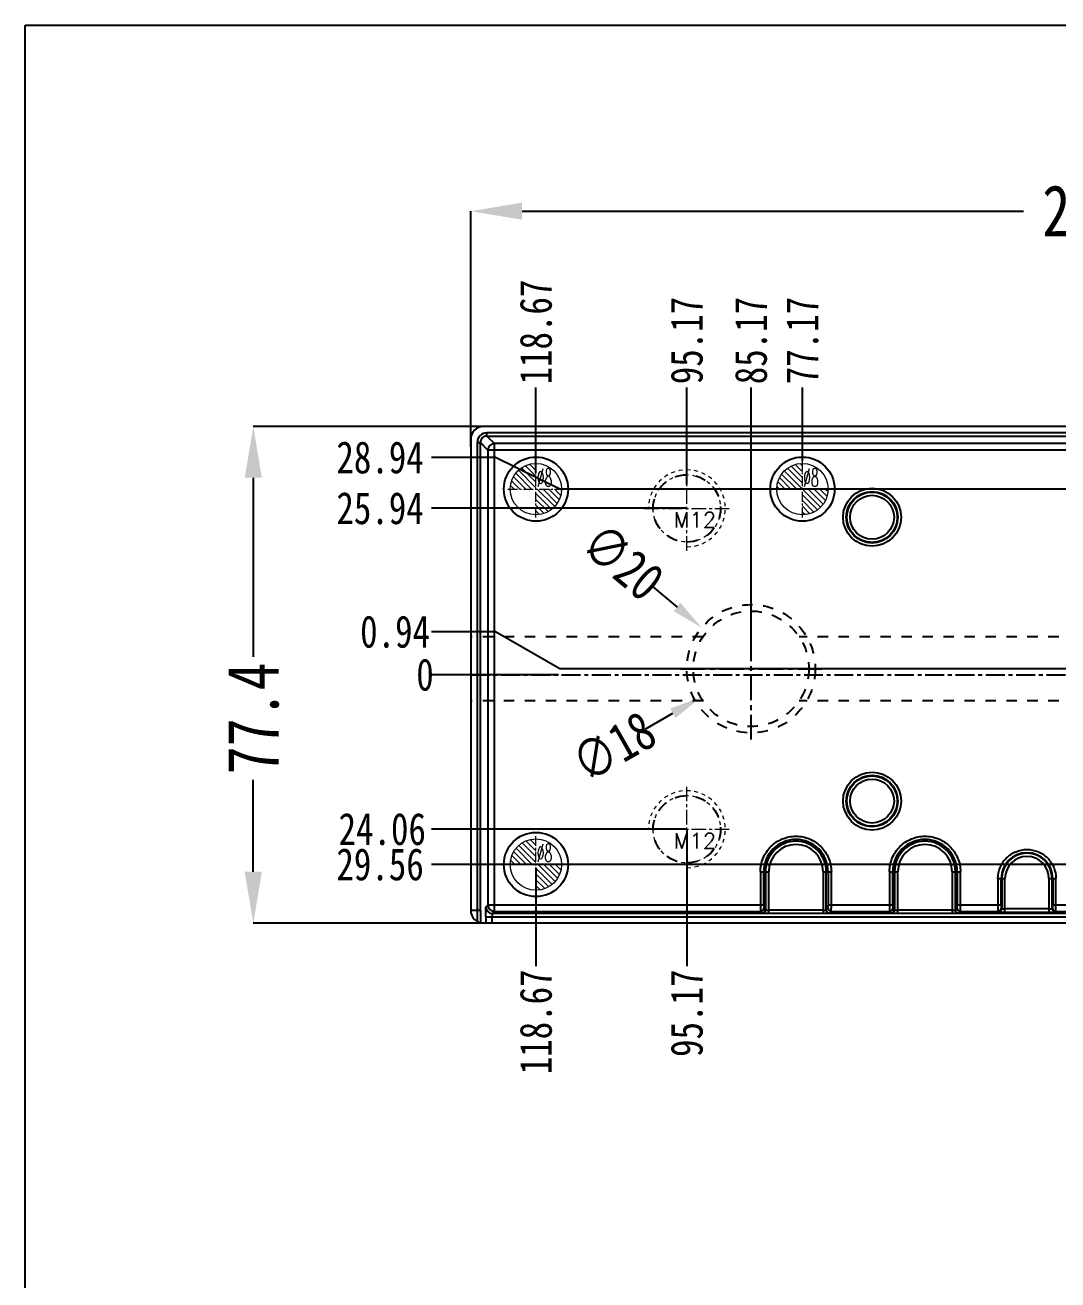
# Model space of a CAD drawing. Header units: millimetres. Extents: x 1803 to 4269, y -6912 to 1836.
# Drawn here: x 2626.6 to 2787.4, y -2735.6 to -2540.1 of the extents above; entities that cross this region are included whole.
import ezdxf
from ezdxf.enums import TextEntityAlignment as Align

# ---------------------------------------------------------------- set-up
doc = ezdxf.new("R2010")
doc.units = ezdxf.units.MM
doc.header["$LTSCALE"] = 16.335
doc.header["$PDMODE"] = 3
doc.header["$PDSIZE"] = 0.3125
doc.linetypes.add('CENTER', pattern=[0.6, 0.375, -0.075, 0.075, -0.075])
doc.linetypes.add('HIDDEN', pattern=[0.2, 0.1, -0.1])
doc.layers.get('0').update_dxf_attribs({"linetype": 'CONTINUOUS'})
doc.layers.get('Defpoints').update_dxf_attribs({"linetype": 'CONTINUOUS'})
doc.layers.add('CENTER', color=1, linetype='CENTER')
doc.layers.add('DEFAULT_2', color=8, linetype='HIDDEN')
doc.layers.add('epin', color=13, linetype='CONTINUOUS', lineweight=9)
doc.layers.add('screw', color=33, linetype='CONTINUOUS', lineweight=13)
doc.styles.get("Standard").update_dxf_attribs({"font": 'txt', "width": 0.8})
doc.styles.add('TXT', font='txt.shx', dxfattribs={"bigfont": 'gbcbig.shx'})
doc.styles.add('TXT05', font='txt.shx', dxfattribs={"width": 0.5, "bigfont": 'gbcbig.shx'})
doc.dimstyles.new('11', dxfattribs={"dimtxt": 8, "dimasz": 8, "dimexe": 0, "dimexo": 0, "dimgap": 0, "dimtad": 0, "dimdsep": 46, "dimtxsty": 'Standard', "dimcen": 0, "dimclrd": 4, "dimclre": 4, "dimclrt": 6, "dimazin": 0, "dimtp": 0.01, "dimtm": 0.01, "dimtfac": 1, "dimtofl": 0, "dimtmove": 0, "dimatfit": 3, "dimfxl": 0, "dimtolj": 1, "dimarcsym": 0})

# ---------------------------------------------------------------- blocks, each defined once
blk = doc.blocks.new('screw_m12_g')
at = {"layer": 'screw', "color": 1, "linetype": 'CENTER', "ltscale": 0.373186}
for p, q in [((0, -6.6), (0, 6.6)), ((-6.6, 0), (6.6, 0))]:
    blk.add_line(p, q, dxfattribs=at)
at = {"layer": 'screw', "color": 33, "linetype": 'HIDDEN', "ltscale": 0.373186}
blk.add_circle((0, 0), 5.25, dxfattribs=at)
at = {"layer": 'screw', "color": 92, "linetype": 'HIDDEN', "ltscale": 0.373186}
blk.add_arc((0, 0), 6, 270, 180, dxfattribs=at)
at = {"layer": 'screw', "color": 6, "style": 'TXT'}
blk.add_text('M12', height=2.4, dxfattribs=at).set_placement((-2.04, -3))
blk = doc.blocks.new('*D306')
at = {"color": 4, "lineweight": -2}
blk.add_line((2723.16, -2649.75), (2727.51, -2647.28), dxfattribs=at)
at = {"color": 4}
blk.add_solid([(2727.09, -2646.55), (2727.92, -2648), (2731.85, -2644.8)], dxfattribs=at)
at = {"layer": 'Defpoints', "color": 0}
for p in [(2747.5, -2635.9), (2731.85, -2644.8)]:
    blk.add_point(p, dxfattribs=at)
at = {"color": 6, "insert": (2718.29, -2652.52), "char_height": 6, "attachment_point": 5, "rotation": 29.639}
blk.add_mtext('\\A1;∅18', dxfattribs=at)
blk = doc.blocks.new('*D307')
at = {"color": 4, "lineweight": -2}
blk.add_line((2724.32, -2627.54), (2728.15, -2630.74), dxfattribs=at)
at = {"color": 4}
blk.add_solid([(2728.69, -2630.1), (2727.62, -2631.38), (2731.99, -2633.95)], dxfattribs=at)
at = {"layer": 'Defpoints', "color": 0}
for p in [(2731.99, -2633.95), (2747.35, -2646.76)]:
    blk.add_point(p, dxfattribs=at)
at = {"color": 6, "insert": (2719.71, -2623.7), "char_height": 6, "attachment_point": 5, "rotation": 320.1654}
blk.add_mtext('\\A1;∅20', dxfattribs=at)
blk = doc.blocks.new('epin_ejp_8')
at = {"layer": 'epin'}
h = blk.add_hatch(dxfattribs=at)
h.set_pattern_fill('_ANSI31', color=123, scale=0.2, angle=90, style=0)
h.set_pattern_definition([(135, (-2636.1445, 786.8366), (-0.4490128, -0.4490128), [])])
h.paths.add_polyline_path([(0, 4, 0.414214), (-4, 0), (0, 0)])
h.paths.add_polyline_path([(4, 0), (0, 0), (0, -4, 0.414214)])
at = {"layer": 'epin', "color": 1, "linetype": 'CENTER', "ltscale": 0.248791}
for p, q in [((0, -4.4), (0, 4.4)), ((-4.4, 0), (4.4, 0))]:
    blk.add_line(p, q, dxfattribs=at)
at = {"layer": 'epin'}
blk.add_circle((0, 0), 4, dxfattribs=at)
at = {"layer": 'epin', "color": 6, "style": 'TXT05', "width": 0.5}
blk.add_text('%%c8', height=2.8, dxfattribs=at).set_placement((1.33, 1.8), align=Align.MIDDLE)
blk = doc.blocks.new('*D308')
at = {"color": 4, "lineweight": -2}
for p, q in [((2696.02, -2605.77), (2696.02, -2569.05)), ((2704.02, -2569.05), (2782.08, -2569.05)), ((2945.66, -2569.05), (2814.08, -2569.05)), ((2953.66, -2607.14), (2953.66, -2569.05))]:
    blk.add_line(p, q, dxfattribs=at)
at = {"color": 4}
for points in [[(2704.02, -2567.72), (2704.02, -2570.38), (2696.02, -2569.05)], [(2945.66, -2567.72), (2945.66, -2570.38), (2953.66, -2569.05)]]:
    blk.add_solid(points, dxfattribs=at)
at = {"layer": 'Defpoints', "color": 0}
for p in [(2696.02, -2569.05), (2696.02, -2605.77), (2953.66, -2607.14)]:
    blk.add_point(p, dxfattribs=at)
at = {"color": 6, "insert": (2798.08, -2569.05), "char_height": 8, "attachment_point": 5}
blk.add_mtext('\\A1;257.65', dxfattribs=at)
blk = doc.blocks.new('*D309')
at = {"color": 4, "lineweight": -2}
for p, q in [((2704.78, -2602.59), (2662.16, -2602.59)), ((2662.16, -2610.59), (2662.16, -2638.48)), ((2662.16, -2671.99), (2662.16, -2657.68)), ((2702.94, -2679.99), (2662.16, -2679.99))]:
    blk.add_line(p, q, dxfattribs=at)
at = {"color": 4}
for points in [[(2660.82, -2610.59), (2663.49, -2610.59), (2662.16, -2602.59)], [(2660.82, -2671.99), (2663.49, -2671.99), (2662.16, -2679.99)]]:
    blk.add_solid(points, dxfattribs=at)
at = {"layer": 'Defpoints', "color": 0}
for p in [(2704.78, -2602.59), (2662.16, -2679.99), (2702.94, -2679.99)]:
    blk.add_point(p, dxfattribs=at)
at = {"color": 6, "insert": (2662.16, -2648.08), "char_height": 8, "attachment_point": 5, "rotation": 90}
blk.add_mtext('\\A1;77.4', dxfattribs=at)
blk = doc.blocks.new('*D327')
at = {"color": 4, "lineweight": -2}
blk.add_line((2729.67, -2665.35), (2729.67, -2686.7), dxfattribs=at)
at = {"layer": 'Defpoints', "color": 0}
for p in [(2824.84, -2641.29), (2729.67, -2665.35), (2729.67, -2686.7)]:
    blk.add_point(p, dxfattribs=at)
at = {"color": 6, "insert": (2729.67, -2694.03), "char_height": 5, "attachment_point": 5, "rotation": 90}
blk.add_mtext('\\A1;95.17', dxfattribs=at)
blk = doc.blocks.new('*D328')
at = {"color": 4, "lineweight": -2}
blk.add_line((2706.17, -2671.37), (2706.17, -2686.7), dxfattribs=at)
at = {"layer": 'Defpoints', "color": 0}
for p in [(2824.84, -2641.29), (2706.17, -2671.37), (2706.17, -2686.7)]:
    blk.add_point(p, dxfattribs=at)
at = {"color": 6, "insert": (2706.17, -2695.37), "char_height": 5, "attachment_point": 5, "rotation": 90}
blk.add_mtext('\\A1;118.67', dxfattribs=at)
blk = doc.blocks.new('*D329')
at = {"color": 4, "lineweight": -2}
blk.add_line((2709.71, -2641.29), (2689.9, -2641.29), dxfattribs=at)
at = {"layer": 'Defpoints', "color": 0}
for p in [(2689.9, -2641.29), (2709.71, -2641.29), (2824.84, -2641.29)]:
    blk.add_point(p, dxfattribs=at)
at = {"color": 6, "insert": (2688.9, -2641.29), "char_height": 5, "attachment_point": 5}
blk.add_mtext('\\A1;0', dxfattribs=at)
blk = doc.blocks.new('*D330')
at = {"color": 4, "lineweight": -2}
blk.add_line((2729.67, -2665.35), (2689.9, -2665.35), dxfattribs=at)
at = {"layer": 'Defpoints', "color": 0}
for p in [(2824.84, -2641.29), (2689.9, -2665.35), (2729.67, -2665.35)]:
    blk.add_point(p, dxfattribs=at)
at = {"color": 6, "insert": (2682.24, -2665.35), "char_height": 5, "attachment_point": 5}
blk.add_mtext('\\A1;24.06', dxfattribs=at)
blk = doc.blocks.new('*D331')
at = {"color": 4, "lineweight": -2}
blk.add_line((2791.95, -2670.85), (2689.9, -2670.85), dxfattribs=at)
at = {"layer": 'Defpoints', "color": 0}
for p in [(2824.84, -2641.29), (2689.9, -2670.85), (2791.95, -2670.85)]:
    blk.add_point(p, dxfattribs=at)
at = {"color": 6, "insert": (2681.9, -2670.85), "char_height": 5, "attachment_point": 5}
blk.add_mtext('\\A1;29.56', dxfattribs=at)
blk = doc.blocks.new('*D332')
at = {"color": 4, "lineweight": -2}
for p, q in [((2699.9, -2634.59), (2689.9, -2634.59)), ((2709.9, -2640.35), (2699.9, -2634.59)), ((2809.74, -2640.35), (2709.9, -2640.35))]:
    blk.add_line(p, q, dxfattribs=at)
at = {"layer": 'Defpoints', "color": 0}
for p in [(2689.9, -2634.59), (2809.74, -2640.35), (2824.84, -2641.29)]:
    blk.add_point(p, dxfattribs=at)
at = {"color": 6, "insert": (2684.24, -2634.59), "char_height": 5, "attachment_point": 5}
blk.add_mtext('\\A1;0.94', dxfattribs=at)
blk = doc.blocks.new('*D333')
at = {"color": 4, "lineweight": -2}
blk.add_line((2729.67, -2615.35), (2689.9, -2615.35), dxfattribs=at)
at = {"layer": 'Defpoints', "color": 0}
for p in [(2689.9, -2615.35), (2729.67, -2615.35), (2824.84, -2641.29)]:
    blk.add_point(p, dxfattribs=at)
at = {"color": 6, "insert": (2681.9, -2615.35), "char_height": 5, "attachment_point": 5}
blk.add_mtext('\\A1;25.94', dxfattribs=at)
blk = doc.blocks.new('*D334')
at = {"color": 4, "lineweight": -2}
for p, q in [((2699.9, -2607.44), (2689.9, -2607.44)), ((2709.9, -2612.35), (2699.9, -2607.44)), ((2794.67, -2612.35), (2709.9, -2612.35))]:
    blk.add_line(p, q, dxfattribs=at)
at = {"layer": 'Defpoints', "color": 0}
for p in [(2689.9, -2607.44), (2794.67, -2612.35), (2824.84, -2641.29)]:
    blk.add_point(p, dxfattribs=at)
at = {"color": 6, "insert": (2681.9, -2607.44), "char_height": 5, "attachment_point": 5}
blk.add_mtext('\\A1;28.94', dxfattribs=at)
blk = doc.blocks.new('*D335')
at = {"color": 4, "lineweight": -2}
blk.add_line((2706.17, -2609.81), (2706.17, -2596.54), dxfattribs=at)
at = {"layer": 'Defpoints', "color": 0}
for p in [(2706.17, -2596.54), (2706.17, -2609.81), (2824.84, -2641.29)]:
    blk.add_point(p, dxfattribs=at)
at = {"color": 6, "insert": (2706.17, -2587.88), "char_height": 5, "attachment_point": 5, "rotation": 90}
blk.add_mtext('\\A1;118.67', dxfattribs=at)
blk = doc.blocks.new('*D336')
at = {"color": 4, "lineweight": -2}
blk.add_line((2729.67, -2611.66), (2729.67, -2596.54), dxfattribs=at)
at = {"layer": 'Defpoints', "color": 0}
for p in [(2729.67, -2596.54), (2729.67, -2611.66), (2824.84, -2641.29)]:
    blk.add_point(p, dxfattribs=at)
at = {"color": 6, "insert": (2729.67, -2589.21), "char_height": 5, "attachment_point": 5, "rotation": 90}
blk.add_mtext('\\A1;95.17', dxfattribs=at)
blk = doc.blocks.new('*D337')
at = {"color": 4, "lineweight": -2}
blk.add_line((2747.67, -2607.95), (2747.67, -2596.54), dxfattribs=at)
at = {"layer": 'Defpoints', "color": 0}
for p in [(2747.67, -2596.54), (2747.67, -2607.95), (2824.84, -2641.29)]:
    blk.add_point(p, dxfattribs=at)
at = {"color": 6, "insert": (2747.67, -2589.21), "char_height": 5, "attachment_point": 5, "rotation": 90}
blk.add_mtext('\\A1;77.17', dxfattribs=at)
blk = doc.blocks.new('*D338')
at = {"color": 4, "lineweight": -2}
blk.add_line((2739.67, -2635.91), (2739.67, -2596.54), dxfattribs=at)
at = {"layer": 'Defpoints', "color": 0}
for p in [(2739.67, -2596.54), (2739.67, -2635.91), (2824.84, -2641.29)]:
    blk.add_point(p, dxfattribs=at)
at = {"color": 6, "insert": (2739.67, -2589.21), "char_height": 5, "attachment_point": 5, "rotation": 90}
blk.add_mtext('\\A1;85.17', dxfattribs=at)

msp = doc.modelspace()

# ---------------------------------------------------------------- linework, layer by layer
at = {"color": 7, "linetype": 'Continuous'}
for p, q in [((2951.664, -2602.59), (2698.018, -2602.59)), ((2698.525, -2604.092), (2698.525, -2603.59)), ((2951.157, -2603.59), (2698.525, -2603.59)), ((2698.525, -2604.092), (2699.701, -2605.268)), ((2698.525, -2604.092), (2951.157, -2604.092)), ((2696.018, -2604.59), (2696.018, -2678.003)), ((2697.018, -2605.097), (2697.018, -2678.003)), ((2697.018, -2605.097), (2697.52, -2605.097)), ((2697.52, -2678.003), (2697.52, -2605.097)), ((2698.696, -2606.273), (2697.52, -2605.097)), ((2698.696, -2606.273), (2698.696, -2677.16)), ((2801.241, -2606.273), (2698.696, -2606.273)), ((2699.701, -2678.165), (2699.701, -2605.268)), ((2800.236, -2605.268), (2699.701, -2605.268)), ((2741.133, -2671.967), (2741.133, -2677.16)), ((2741.133, -2671.967), (2742.419, -2671.967)), ((2741.635, -2677.16), (2741.635, -2671.967)), ((2741.916, -2671.967), (2741.916, -2677.935)), ((2742.419, -2678.455), (2742.419, -2671.967)), ((2750.885, -2671.967), (2750.885, -2678.455)), ((2750.885, -2671.967), (2752.171, -2671.967)), ((2751.387, -2677.935), (2751.387, -2671.967)), ((2751.668, -2671.967), (2751.668, -2677.16)), ((2752.171, -2677.16), (2752.171, -2671.95)), ((2761.233, -2671.967), (2761.233, -2677.16)), ((2761.233, -2671.967), (2762.519, -2671.967)), ((2761.735, -2677.16), (2761.735, -2671.967)), ((2762.016, -2671.967), (2762.016, -2677.935)), ((2762.519, -2678.455), (2762.519, -2671.967)), ((2770.985, -2671.967), (2770.985, -2678.455)), ((2770.985, -2671.967), (2772.271, -2671.967)), ((2771.487, -2677.935), (2771.487, -2671.967)), ((2771.768, -2671.967), (2771.768, -2677.16)), ((2772.271, -2677.16), (2772.271, -2671.95)), ((2778.117, -2673.022), (2778.117, -2677.16)), ((2778.117, -2673.022), (2779.21, -2673.022)), ((2778.619, -2677.16), (2778.619, -2673.022)), ((2778.707, -2673.022), (2778.707, -2677.742)), ((2779.21, -2678.262), (2779.21, -2673.022)), ((2786.052, -2673.022), (2786.052, -2678.262)), ((2786.052, -2673.022), (2787.145, -2673.022)), ((2786.554, -2677.742), (2786.554, -2673.022)), ((2786.642, -2673.022), (2786.642, -2677.16)), ((2787.145, -2677.16), (2787.145, -2673.005)), ((2697.52, -2678.003), (2696.018, -2678.003)), ((2698.371, -2677.485), (2698.696, -2677.16)), ((2741.635, -2677.16), (2698.696, -2677.16)), ((2699.701, -2678.165), (2699.376, -2678.49)), ((2742.419, -2678.49), (2699.376, -2678.49)), ((2699.701, -2678.165), (2741.142, -2678.165)), ((2741.414, -2678.437), (2741.142, -2678.165)), ((2741.644, -2677.663), (2741.916, -2677.935)), ((2750.885, -2677.952), (2742.419, -2677.952)), ((2742.419, -2678.455), (2750.885, -2678.455)), ((2762.519, -2678.49), (2750.885, -2678.49)), ((2751.387, -2677.935), (2751.66, -2677.663)), ((2761.735, -2677.16), (2751.668, -2677.16)), ((2752.162, -2678.165), (2751.89, -2678.437)), ((2752.162, -2678.165), (2761.242, -2678.165)), ((2761.514, -2678.437), (2761.242, -2678.165)), ((2761.744, -2677.663), (2762.016, -2677.935)), ((2770.985, -2677.952), (2762.519, -2677.952)), ((2762.519, -2678.455), (2770.985, -2678.455)), ((2835.279, -2678.49), (2770.985, -2678.49)), ((2771.487, -2677.935), (2771.76, -2677.663)), ((2778.619, -2677.16), (2771.768, -2677.16)), ((2772.262, -2678.165), (2771.99, -2678.437)), ((2772.262, -2678.165), (2778.126, -2678.165)), ((2778.126, -2678.165), (2778.205, -2678.244)), ((2778.628, -2677.663), (2778.707, -2677.742)), ((2786.052, -2677.759), (2779.21, -2677.759)), ((2779.21, -2678.262), (2786.052, -2678.262)), ((2786.554, -2677.742), (2786.634, -2677.663)), ((2812.789, -2677.16), (2786.642, -2677.16)), ((2787.136, -2678.165), (2812.296, -2678.165)), ((2951.664, -2679.992), (2698.018, -2679.992)), ((2698.345, -2678.992), (2698.345, -2679.992)), ((2698.345, -2678.992), (2835.279, -2678.992)), ((2699.35, -2679.992), (2699.35, -2678.992))]:
    msp.add_line(p, q, dxfattribs=at)
msp.add_lwpolyline([(2626.626, -2540.051), (3185.743, -2540.051), (3185.743, -2914.925), (2626.626, -2914.925)], close=True)
for centre, radius in [((2706.173, -2612.353), 5), ((2747.673, -2612.353), 5), ((2758.511, -2616.742), 4.514), ((2758.511, -2616.742), 4.011), ((2758.511, -2616.742), 3.923), ((2758.511, -2616.742), 3.421), ((2758.511, -2660.962), 4.514), ((2758.511, -2660.962), 4.011), ((2758.511, -2660.962), 3.923), ((2758.511, -2660.962), 3.421), ((2706.173, -2670.853), 5)]:
    msp.add_circle(centre, radius, dxfattribs=at)
for centre, radius, start, end in [((2698.018, -2604.59), 2, 90, 180), ((2698.525, -2605.097), 1.507, 89.99916, 180.00084), ((2698.525, -2605.097), 1.005, 89.98404, 180.01596), ((2699.701, -2606.273), 1.005, 90.02106, 179.97894), ((2746.652, -2671.967), 5.016, 0, 180), ((2766.752, -2671.967), 5.016, 0, 180), ((2746.652, -2671.967), 4.735, 0, 180), ((2746.652, -2671.967), 4.233, 0, 180), ((2766.752, -2671.967), 4.735, 0, 180), ((2766.752, -2671.967), 4.233, 0, 180), ((2782.631, -2673.022), 4.011, 0, 180), ((2782.631, -2673.022), 3.923, 0, 180), ((2782.631, -2673.022), 3.421, 0, 180), ((2698.018, -2677.992), 2, 180, 270), ((2863.052, -2678.106), 166.034, 179.96436, 180.55997), ((2826.094, -2678.021), 128.574, 179.99212, 180.61037), ((2699.376, -2677.485), 1.005, 180.02106, 269.97894), ((2699.701, -2677.16), 1.005, 180.02107, 269.97894), ((2741.141, -2677.662), 0.503, 270.02106, 359.97893), ((2741.414, -2677.935), 0.503, 270.02104, 359.97893), ((2742.412, -2625.096), 53.359, 269.59891, 270.00756), ((2750.892, -2625.088), 53.366, 269.99245, 270.40079), ((2751.89, -2677.935), 0.503, 180.02107, 269.97896), ((2752.162, -2677.662), 0.503, 180.02107, 269.97894), ((2761.241, -2677.662), 0.503, 270.02106, 359.97893), ((2761.514, -2677.935), 0.503, 270.02104, 359.97893), ((2762.512, -2625.096), 53.359, 269.59891, 270.00756), ((2770.992, -2625.088), 53.366, 269.99245, 270.40079), ((2771.99, -2677.935), 0.503, 180.02107, 269.97896), ((2772.262, -2677.662), 0.503, 180.02107, 269.97894), ((2778.125, -2677.662), 0.503, 270.02106, 359.97893), ((2778.205, -2677.742), 0.503, 270.02104, 359.97893), ((2779.203, -2624.903), 53.359, 269.59891, 270.00756), ((2786.059, -2624.895), 53.366, 269.99245, 270.40079), ((2787.057, -2677.742), 0.503, 180.02107, 269.97896), ((2787.136, -2677.662), 0.503, 180.02107, 269.97894), ((2760.561, -2678.676), 63.038, 180.64929, 181.14284)]:
    msp.add_arc(centre, radius, start, end, dxfattribs=at)
for points, knots in [([(2741.133, -2671.967), (2741.133, -2671.25), (2741.42, -2669.8), (2742.645, -2667.967), (2744.479, -2666.738), (2746.643, -2666.305), (2748.808, -2666.731), (2750.646, -2667.954), (2751.876, -2669.784), (2752.171, -2671.232), (2752.171, -2671.95)], [0, 0, 0, 0, 0.1250233, 0.2500114, 0.3750082, 0.500002, 0.624996, 0.7499942, 0.874974, 1, 1, 1, 1]), ([(2761.233, -2671.967), (2761.233, -2671.25), (2761.52, -2669.8), (2762.745, -2667.967), (2764.579, -2666.738), (2766.743, -2666.305), (2768.908, -2666.731), (2770.746, -2667.954), (2771.976, -2669.784), (2772.271, -2671.232), (2772.271, -2671.95)], [0, 0, 0, 0, 0.1250233, 0.2500114, 0.3750082, 0.500002, 0.624996, 0.7499942, 0.874974, 1, 1, 1, 1]), ([(2778.117, -2673.022), (2778.117, -2672.436), (2778.351, -2671.25), (2779.353, -2669.751), (2780.853, -2668.746), (2782.622, -2668.391), (2784.393, -2668.739), (2785.896, -2669.739), (2786.902, -2671.234), (2787.145, -2672.418), (2787.145, -2673.005)], [0, 0, 0, 0, 0.1250276, 0.2500113, 0.3750099, 0.5000021, 0.6249938, 0.7499966, 0.8749692, 1, 1, 1, 1]), ([(2698.345, -2678.992), (2698.345, -2678.802), (2698.346, -2678.525), (2698.349, -2678.173), (2698.352, -2677.949), (2698.358, -2677.765), (2698.357, -2677.622), (2698.37, -2677.541), (2698.363, -2677.493), (2698.371, -2677.485)], [0, 0, 0, 0, 0.3786073, 0.5500993, 0.7007702, 0.8251174, 0.9186341, 0.9775493, 1, 1, 1, 1]), ([(2699.376, -2678.49), (2699.372, -2678.491), (2699.371, -2678.511), (2699.365, -2678.538), (2699.361, -2678.588), (2699.356, -2678.677), (2699.352, -2678.814), (2699.35, -2678.93), (2699.35, -2678.992)], [0, 0, 0, 0, 0.0262015, 0.0895968, 0.1862334, 0.3113783, 0.6278146, 1, 1, 1, 1]), ([(2741.133, -2677.16), (2741.133, -2677.287), (2741.134, -2677.522), (2741.134, -2677.798), (2741.137, -2677.979), (2741.136, -2678.072), (2741.142, -2678.129), (2741.138, -2678.158), (2741.142, -2678.165)], [0, 0, 0, 0, 0.3786714, 0.7009517, 0.8253335, 0.9188573, 0.9777322, 1, 1, 1, 1]), ([(2741.414, -2678.437), (2741.417, -2678.44), (2741.435, -2678.439), (2741.467, -2678.444), (2741.523, -2678.445), (2741.63, -2678.449), (2741.805, -2678.451), (2741.955, -2678.453), (2742.038, -2678.453)], [0, 0, 0, 0, 0.0215405, 0.076338, 0.1635292, 0.2814189, 0.5980112, 1, 1, 1, 1]), ([(2741.635, -2677.16), (2741.635, -2677.223), (2741.636, -2677.338), (2741.637, -2677.475), (2741.64, -2677.565), (2741.639, -2677.614), (2741.644, -2677.643), (2741.641, -2677.66), (2741.644, -2677.663)], [0, 0, 0, 0, 0.3732998, 0.6905518, 0.8158875, 0.9124876, 0.9754584, 1, 1, 1, 1]), ([(2741.916, -2677.935), (2741.92, -2677.941), (2741.953, -2677.936), (2741.973, -2677.942), (2741.992, -2677.943)], [0, 0, 0, 0, 0.2822485, 1, 1, 1, 1]), ([(2741.992, -2677.943), (2742.019, -2677.945), (2742.161, -2677.951), (2742.303, -2677.952), (2742.419, -2677.952)], [0, 0, 0, 0, 0.1894564, 1, 1, 1, 1]), ([(2750.885, -2677.952), (2750.927, -2677.952), (2751.07, -2677.951), (2751.212, -2677.949), (2751.312, -2677.943)], [0, 0, 0, 0, 0.2969899, 1, 1, 1, 1]), ([(2751.265, -2678.453), (2751.323, -2678.453), (2751.504, -2678.451), (2751.685, -2678.449), (2751.808, -2678.444)], [0, 0, 0, 0, 0.317527, 1, 1, 1, 1]), ([(2751.312, -2677.943), (2751.33, -2677.942), (2751.351, -2677.936), (2751.384, -2677.941), (2751.387, -2677.935)], [0, 0, 0, 0, 0.7177533, 1, 1, 1, 1]), ([(2751.66, -2677.663), (2751.663, -2677.66), (2751.66, -2677.643), (2751.664, -2677.614), (2751.664, -2677.565), (2751.667, -2677.475), (2751.668, -2677.338), (2751.668, -2677.223), (2751.668, -2677.16)], [0, 0, 0, 0, 0.0245416, 0.0875124, 0.1841125, 0.3094482, 0.6267002, 1, 1, 1, 1]), ([(2751.808, -2678.444), (2751.828, -2678.443), (2751.853, -2678.438), (2751.884, -2678.443), (2751.89, -2678.437)], [0, 0, 0, 0, 0.7241601, 1, 1, 1, 1]), ([(2752.162, -2678.165), (2752.165, -2678.158), (2752.161, -2678.129), (2752.167, -2678.072), (2752.166, -2677.979), (2752.169, -2677.798), (2752.17, -2677.522), (2752.171, -2677.287), (2752.171, -2677.16)], [0, 0, 0, 0, 0.0222678, 0.0811427, 0.1746665, 0.2990483, 0.6213286, 1, 1, 1, 1]), ([(2761.233, -2677.16), (2761.233, -2677.287), (2761.234, -2677.522), (2761.234, -2677.798), (2761.237, -2677.979), (2761.236, -2678.072), (2761.242, -2678.129), (2761.238, -2678.158), (2761.242, -2678.165)], [0, 0, 0, 0, 0.3786714, 0.7009517, 0.8253335, 0.9188573, 0.9777322, 1, 1, 1, 1]), ([(2761.514, -2678.437), (2761.517, -2678.44), (2761.535, -2678.439), (2761.567, -2678.444), (2761.623, -2678.445), (2761.73, -2678.449), (2761.905, -2678.451), (2762.055, -2678.453), (2762.138, -2678.453)], [0, 0, 0, 0, 0.0215405, 0.076338, 0.1635292, 0.2814189, 0.5980112, 1, 1, 1, 1]), ([(2761.735, -2677.16), (2761.735, -2677.223), (2761.736, -2677.338), (2761.737, -2677.475), (2761.74, -2677.565), (2761.739, -2677.614), (2761.744, -2677.643), (2761.741, -2677.66), (2761.744, -2677.663)], [0, 0, 0, 0, 0.3732998, 0.6905518, 0.8158875, 0.9124876, 0.9754584, 1, 1, 1, 1]), ([(2762.016, -2677.935), (2762.02, -2677.941), (2762.053, -2677.936), (2762.073, -2677.942), (2762.092, -2677.943)], [0, 0, 0, 0, 0.2822485, 1, 1, 1, 1]), ([(2762.092, -2677.943), (2762.119, -2677.945), (2762.261, -2677.951), (2762.403, -2677.952), (2762.519, -2677.952)], [0, 0, 0, 0, 0.1894564, 1, 1, 1, 1]), ([(2770.985, -2677.952), (2771.027, -2677.952), (2771.17, -2677.951), (2771.312, -2677.949), (2771.412, -2677.943)], [0, 0, 0, 0, 0.2969899, 1, 1, 1, 1]), ([(2771.365, -2678.453), (2771.423, -2678.453), (2771.604, -2678.451), (2771.785, -2678.449), (2771.908, -2678.444)], [0, 0, 0, 0, 0.317527, 1, 1, 1, 1]), ([(2771.412, -2677.943), (2771.43, -2677.942), (2771.451, -2677.936), (2771.484, -2677.941), (2771.487, -2677.935)], [0, 0, 0, 0, 0.7177533, 1, 1, 1, 1]), ([(2771.76, -2677.663), (2771.763, -2677.66), (2771.76, -2677.643), (2771.764, -2677.614), (2771.764, -2677.565), (2771.767, -2677.475), (2771.768, -2677.338), (2771.768, -2677.223), (2771.768, -2677.16)], [0, 0, 0, 0, 0.0245416, 0.0875124, 0.1841125, 0.3094482, 0.6267002, 1, 1, 1, 1]), ([(2771.908, -2678.444), (2771.928, -2678.443), (2771.953, -2678.438), (2771.984, -2678.443), (2771.99, -2678.437)], [0, 0, 0, 0, 0.7241601, 1, 1, 1, 1]), ([(2772.262, -2678.165), (2772.265, -2678.158), (2772.261, -2678.129), (2772.267, -2678.072), (2772.266, -2677.979), (2772.269, -2677.798), (2772.27, -2677.522), (2772.271, -2677.287), (2772.271, -2677.16)], [0, 0, 0, 0, 0.0222678, 0.0811427, 0.1746665, 0.2990483, 0.6213286, 1, 1, 1, 1]), ([(2778.117, -2677.16), (2778.117, -2677.287), (2778.118, -2677.522), (2778.118, -2677.798), (2778.121, -2677.979), (2778.12, -2678.072), (2778.126, -2678.129), (2778.122, -2678.158), (2778.126, -2678.165)], [0, 0, 0, 0, 0.3786714, 0.7009517, 0.8253335, 0.9188573, 0.9777322, 1, 1, 1, 1]), ([(2778.205, -2678.244), (2778.208, -2678.248), (2778.227, -2678.246), (2778.258, -2678.251), (2778.314, -2678.252), (2778.421, -2678.256), (2778.596, -2678.258), (2778.746, -2678.26), (2778.829, -2678.26)], [0, 0, 0, 0, 0.0215405, 0.076338, 0.1635292, 0.2814189, 0.5980112, 1, 1, 1, 1]), ([(2778.619, -2677.16), (2778.619, -2677.223), (2778.62, -2677.338), (2778.621, -2677.475), (2778.624, -2677.565), (2778.623, -2677.614), (2778.628, -2677.643), (2778.625, -2677.66), (2778.628, -2677.663)], [0, 0, 0, 0, 0.3732998, 0.6905518, 0.8158875, 0.9124876, 0.9754584, 1, 1, 1, 1]), ([(2778.707, -2677.742), (2778.711, -2677.748), (2778.744, -2677.743), (2778.765, -2677.749), (2778.783, -2677.75)], [0, 0, 0, 0, 0.2822485, 1, 1, 1, 1]), ([(2778.783, -2677.75), (2778.81, -2677.752), (2778.952, -2677.758), (2779.094, -2677.759), (2779.21, -2677.759)], [0, 0, 0, 0, 0.1894564, 1, 1, 1, 1]), ([(2786.052, -2677.759), (2786.094, -2677.759), (2786.237, -2677.758), (2786.379, -2677.756), (2786.479, -2677.75)], [0, 0, 0, 0, 0.2969899, 1, 1, 1, 1]), ([(2786.432, -2678.26), (2786.49, -2678.26), (2786.671, -2678.258), (2786.852, -2678.256), (2786.975, -2678.251)], [0, 0, 0, 0, 0.317527, 1, 1, 1, 1]), ([(2786.479, -2677.75), (2786.497, -2677.749), (2786.518, -2677.743), (2786.551, -2677.748), (2786.554, -2677.742)], [0, 0, 0, 0, 0.7177533, 1, 1, 1, 1]), ([(2786.634, -2677.663), (2786.637, -2677.66), (2786.634, -2677.643), (2786.638, -2677.614), (2786.638, -2677.565), (2786.641, -2677.475), (2786.642, -2677.338), (2786.642, -2677.223), (2786.642, -2677.16)], [0, 0, 0, 0, 0.0245416, 0.0875124, 0.1841125, 0.3094482, 0.6267002, 1, 1, 1, 1]), ([(2786.975, -2678.251), (2786.995, -2678.25), (2787.02, -2678.245), (2787.051, -2678.25), (2787.057, -2678.244)], [0, 0, 0, 0, 0.7241601, 1, 1, 1, 1]), ([(2787.136, -2678.165), (2787.139, -2678.158), (2787.135, -2678.129), (2787.141, -2678.072), (2787.14, -2677.979), (2787.143, -2677.798), (2787.144, -2677.522), (2787.145, -2677.287), (2787.145, -2677.16)], [0, 0, 0, 0, 0.0222678, 0.0811427, 0.1746665, 0.2990483, 0.6213286, 1, 1, 1, 1])]:
    msp.add_open_spline(points, degree=3, knots=knots, dxfattribs=at)
at = {"layer": 'CENTER', "color": 1, "linetype": 'CENTER', "ltscale": 0.481427}
msp.add_line((2696.018, -2641.291), (2953.664, -2641.291), dxfattribs=at)
at = {"layer": 'DEFAULT_2', "color": 1, "linetype": 'CENTER', "ltscale": 0.621977}
for p, q in [((2739.673, -2651.353), (2739.673, -2629.353)), ((2728.673, -2640.353), (2750.673, -2640.353))]:
    msp.add_line(p, q, dxfattribs=at)
at = {"layer": 'DEFAULT_2', "color": 8, "linetype": 'HIDDEN'}
for p, q in [((2732.19, -2635.353), (2696.018, -2635.353)), ((2807.19, -2635.353), (2747.157, -2635.353)), ((2732.19, -2645.353), (2696.018, -2645.353)), ((2807.19, -2645.353), (2747.157, -2645.353)), ((2750.885, -2678.49), (2742.419, -2678.49)), ((2770.985, -2678.49), (2762.519, -2678.49)), ((2787.057, -2678.244), (2787.136, -2678.165))]:
    msp.add_line(p, q, dxfattribs=at)
for centre, radius in [((2729.673, -2615.353), 5.25), ((2739.673, -2640.353), 10), ((2739.673, -2640.353), 9), ((2729.673, -2665.353), 5.25)]:
    msp.add_circle(centre, radius, dxfattribs=at)

# ---------------------------------------------------------------- block references
at = {"layer": 'epin'}
for p in [(2706.173, -2612.353), (2747.673, -2612.353), (2706.173, -2670.853)]:
    msp.add_blockref('epin_ejp_8', p, dxfattribs=at)
at = {"layer": 'screw'}
for p in [(2729.673, -2615.353), (2729.673, -2665.353)]:
    msp.add_blockref('screw_m12_g', p, dxfattribs=at)

# ---------------------------------------------------------------- dimensions: what is measured, and where the dimension line sits
dim = msp.add_linear_dim(base=(2696.018, -2569.052), p1=(2953.664, -2607.137), p2=(2696.018, -2605.765), dimstyle='11', override={"dimfxl": 1.25, "dimarcsym": 1})
dim.commit()
dim.dimension.update_dxf_attribs({"geometry": '*D308', "text_midpoint": (2798.077, -2569.052), "dimtype": 160})
for feature_location, offset, dtype, origin, picture, middle in [((2706.173, -2609.814), (0, 13.27), 1, (2824.841, -2641.291), '*D335', (2706.173, -2587.877)), ((2729.673, -2611.662), (0, 15.118), 1, (2824.841, -2641.291), '*D336', (2729.673, -2589.21)), ((2739.673, -2635.906), (0, 39.362), 1, (2824.841, -2641.291), '*D338', (2739.673, -2589.21)), ((2747.673, -2607.953), (0, 11.41), 1, (2824.841, -2641.291), '*D337', (2747.673, -2589.21)), ((2794.673, -2612.353), (-104.77, 4.915), 0, (2824.841, -2641.291), '*D334', (2681.903, -2607.438)), ((2729.673, -2615.353), (-39.77, 0), 0, (2824.841, -2641.291), '*D333', (2681.903, -2615.353)), ((2809.741, -2640.353), (-119.838, 5.765), 0, (2824.841, -2641.291), '*D332', (2684.236, -2634.588)), ((2709.713465885, -2641.291064082), (-19.810375392, 0), 0, (2824.840841575, -2641.291064082), '*D329', (2688.903090493, -2641.291064082)), ((2791.949, -2670.853), (-102.046, 0), 0, (2824.841, -2641.291), '*D331', (2681.903, -2670.853)), ((2729.673, -2665.353), (-39.77, 0), 0, (2824.841, -2641.291), '*D330', (2682.236, -2665.353)), ((2706.173, -2671.371), (0, -15.328), 1, (2824.841, -2641.291), '*D328', (2706.173, -2695.365)), ((2729.673, -2665.353), (0, -21.346), 1, (2824.841, -2641.291), '*D327', (2729.673, -2694.032))]:
    dim = msp.add_ordinate_dim(feature_location=feature_location, offset=offset, dtype=dtype, origin=origin, dimstyle='11', override={"dimtxt": 5, "dimasz": 5, "dimfxl": 1.25, "dimarcsym": 1})
    dim.commit()
    dim.dimension.update_dxf_attribs({"geometry": picture, "text_midpoint": middle})
dim = msp.add_linear_dim(base=(2662.156, -2679.992), p1=(2704.781, -2602.59), p2=(2702.94, -2679.992), angle=90, dimstyle='11', override={"dimfxl": 1.25, "dimarcsym": 1})
dim.commit()
dim.dimension.update_dxf_attribs({"geometry": '*D309', "text_midpoint": (2662.156, -2648.078), "dimtype": 160})
for p1, p2, picture, middle in [((2747.352, -2646.759), (2731.994, -2633.947), '*D307', (2719.708, -2623.698)), ((2747.496, -2635.902), (2731.851, -2644.804), '*D306', (2718.292, -2652.519))]:
    dim = msp.add_diameter_dim_2p(p1=p1, p2=p2, dimstyle='11', override={"dimtxt": 6, "dimasz": 5, "dimfxl": 1.25, "dimarcsym": 1})
    dim.commit()
    dim.dimension.update_dxf_attribs({"geometry": picture, "text_midpoint": middle})

doc.saveas('drawing.dxf')
